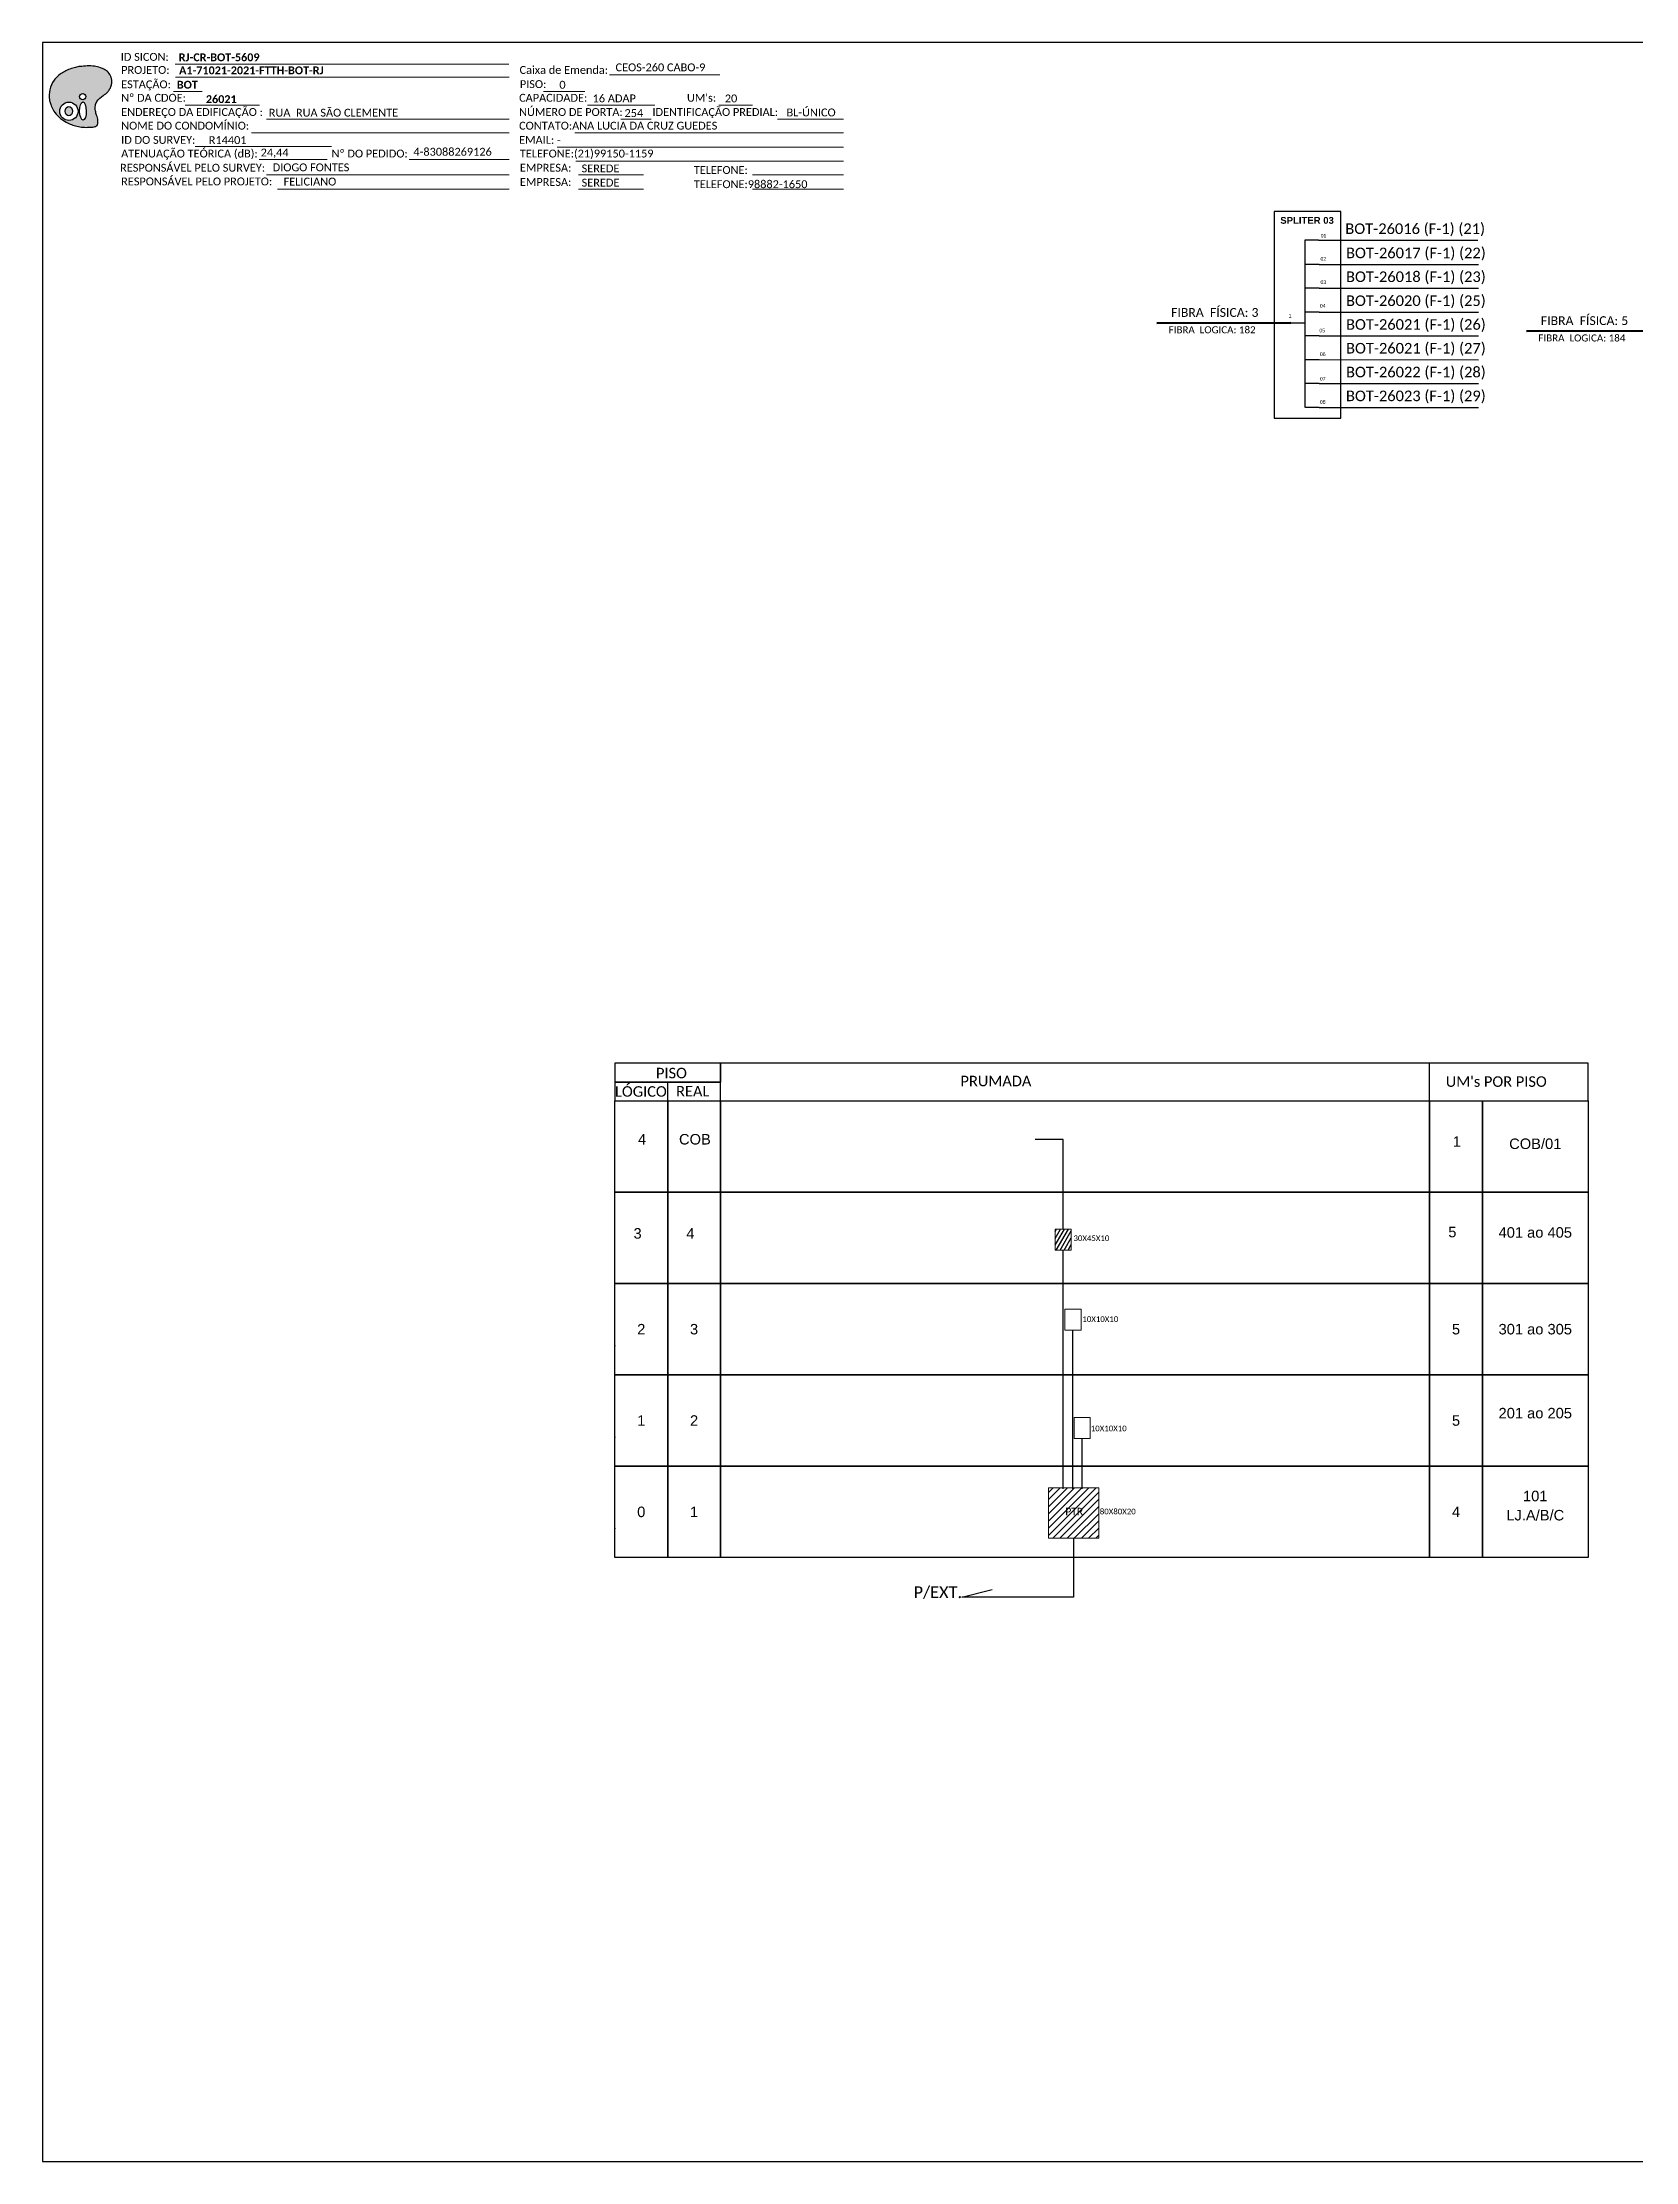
# Model space of a CAD drawing. Header units: metres. Extents: x -10 to 1772, y -3 to 591.
# Drawn here: x 931 to 1378, y -3 to 591 of the extents above; entities that cross this region are included whole.
import ezdxf
from ezdxf.enums import TextEntityAlignment as Align

# ---------------------------------------------------------------- set-up
doc = ezdxf.new("R2010")
doc.units = ezdxf.units.M
doc.styles.add('ARIAL', font='arial.ttf')
doc.styles.get("Standard").update_dxf_attribs({"font": 'arial.ttf'})
doc.styles.add('WMF-Calibri0', font='calibri.ttf')
doc.styles.add('WMF-Calibri1', font='calibrib.ttf')

# ---------------------------------------------------------------- blocks, each defined once
blk = doc.blocks.new('OI')
h = blk.add_hatch(color=40)
edge = h.paths.add_edge_path()
edge.add_spline(control_points=[(4.35, -0.67), (3.92, -0.99), (3.26, -1.5), (2.81, -2.59), (2.9, -3.5), (3.06, -4.27), (3.31, -4.85), (3.37, -5.39), (3.4, -5.88), (3.2, -6.4), (2.54, -6.61), (1.65, -6.63), (0.55, -6.67), (-0.56, -6.42), (-1.61, -6.14), (-2.77, -5.61), (-3.92, -4.77), (-4.89, -3.7), (-5.34, -2.65), (-5.6, -1.94), (-5.85, -0.96), (-5.71, 0.47), (-5.1, 2.02), (-4.14, 3.02), (-3.3, 3.61), (-2.37, 4.16), (-1.36, 4.44), (-0.56, 4.7), (0.79, 4.85), (2.24, 4.97), (3.79, 4.57), (4.67, 4.21), (5.44, 3.65), (5.76, 2.99), (6.03, 2.21), (6.01, 1.46), (5.72, 0.64), (5.31, 0.08), (4.88, -0.38), (4.51, -0.55), (4.35, -0.67)], knot_values=[0, 0, 0, 0, 1.60434, 2.417191, 3.427595, 4.282808, 4.776746, 5.304182, 5.888771, 6.258406, 6.858137, 7.79129, 8.986195, 10.124242, 11.187857, 12.242908, 13.953784, 15.414161, 16.515391, 17.349188, 17.675853, 19.552021, 21.515531, 22.568638, 23.63245, 24.621084, 25.782718, 26.745347, 27.142653, 29.870543, 31.004649, 31.921532, 32.709589, 33.801391, 34.042471, 35.192333, 35.971461, 36.628871, 37.254359, 37.836911, 37.836911, 37.836911, 37.836911], degree=3, periodic=0)
h.paths.add_polyline_path([(1.13, -0.87, -1), (-0.04, -0.87, -1)], flags=16)
edge = h.paths.add_edge_path(flags=16)
edge.add_ellipse((0.56, -3.59), major_axis=(-0.02, 1.71), ratio=0.361305, start_angle=0, end_angle=360)
h.paths.add_polyline_path([(-0.36, -3.62, -1), (-3.8, -3.62, -1)], flags=16)
edge = h.paths.add_edge_path(flags=0)
edge.add_ellipse((-2.08, -3.62), major_axis=(0, 0.885), ratio=0.758294, start_angle=0, end_angle=360)
at = {"color": 40}
for centre, radius in [((-2.08, -3.62), 1.72), ((0.54, -0.87), 0.587)]:
    blk.add_circle(centre, radius, dxfattribs=at)
blk.add_ellipse((-2.08, -3.62), major_axis=(0, 0.885), ratio=0.758294, start_param=-3.141592653589792, end_param=3.141592653589792, dxfattribs=at)
blk.add_ellipse((0.56, -3.59), major_axis=(-0.02, 1.71), ratio=0.361305, dxfattribs=at)
at = {"color": 40, "start_tangent": (-0.800898, -0.598801), "end_tangent": (-0.800898, -0.598801)}
blk.add_spline([(4.35, -0.67), (3.2, -1.78), (2.9, -2.54), (2.92, -3.55), (3.12, -4.38), (3.28, -4.85), (3.37, -5.37), (3.35, -5.95), (3.2, -6.29), (2.66, -6.55), (1.73, -6.63), (0.54, -6.62), (-0.58, -6.41), (-1.6, -6.11), (-2.56, -5.67), (-3.95, -4.67), (-4.89, -3.56), (-5.37, -2.56), (-5.64, -1.78), (-5.72, -1.46), (-5.63, 0.42), (-4.84, 2.22), (-4.13, 2.99), (-3.27, 3.62), (-2.4, 4.09), (-1.3, 4.47), (-0.37, 4.72), (0.02, 4.77), (2.75, 4.8), (3.85, 4.53), (4.69, 4.16), (5.31, 3.68), (5.85, 2.73), (5.93, 2.5), (5.94, 1.35), (5.67, 0.62), (5.29, 0.08), (4.84, -0.36), (4.35, -0.67)], degree=3, dxfattribs=at)

msp = doc.modelspace()

# ---------------------------------------------------------------- hatches: boundary and pattern name
h = msp.add_hatch()
h.set_pattern_fill('ANSI31', color=1, scale=0.3, angle=15, style=0)
h.set_pattern_definition([(60, (749.1199, -383.6816), (-0.8248892, 0.47625), [])])
h.paths.add_polyline_path([(1215.14, 258.47), (1215.14, 252.58), (1219.66, 252.58), (1219.66, 258.47)])
h = msp.add_hatch()
h.set_pattern_fill('ANSI31', color=1, scale=0.448056, style=0)
h.set_pattern_definition([(45, (316.0032, 23.7727), (-1.0059144, 1.0059144), [])])
h.paths.add_polyline_path([(1227.4, 171.83), (1227.4, 185.99), (1213.24, 185.99), (1213.24, 171.83)])
h.paths.add_polyline_path([(1217.48, 177.77), (1223.58, 177.77), (1223.58, 180.88), (1217.48, 180.88)], flags=24)

# ---------------------------------------------------------------- linework, layer by layer
at = {"color": 7, "linetype": 'Continuous'}
for p, q in [((1285.14, 535.68), (1285.14, 488.78)), ((1288.94, 535.68), (1285.14, 535.68)), ((1289.13, 528.89), (1285.34, 528.89)), ((1289.13, 522.21), (1285.34, 522.21)), ((1281.2, 512.54), (1285.13, 512.54)), ((1289.13, 515.49), (1285.34, 515.49)), ((1289.13, 508.83), (1285.34, 508.83)), ((1289.13, 502.17), (1285.34, 502.17)), ((1289.13, 495.49), (1285.34, 495.49)), ((1289.13, 488.82), (1285.34, 488.82))]:
    msp.add_line(p, q, dxfattribs=at)
at = {"color": 10, "linetype": 'Continuous'}
for p, q in [((1288.94, 535.68), (1333.62, 535.67)), ((1289.13, 528.89), (1333.82, 528.88)), ((1289.13, 522.22), (1333.82, 522.21)), ((1289.13, 515.5), (1333.82, 515.49)), ((1289.13, 508.85), (1333.82, 508.83)), ((1289.13, 502.19), (1333.82, 502.17)), ((1289.13, 495.5), (1333.82, 495.49)), ((1289.13, 488.82), (1333.81, 488.81))]:
    msp.add_line(p, q, dxfattribs=at)
at = {"color": 1, "linetype": 'Continuous', "lineweight": 60}
for p, q in [((1281.2, 512.54), (1243.63, 512.42)), ((1384.86, 510.26), (1347.3, 510.14))]:
    msp.add_line(p, q, dxfattribs=at)
at = {"color": 7}
for points in [[(931.2, -2.89), (1772.2, -2.89), (1772.2, 591.11), (931.2, 591.11)], [(1276.54, 485.77), (1295.2, 485.77), (1295.2, 543.72), (1276.54, 543.72)]]:
    msp.add_lwpolyline(points, close=True, dxfattribs=at)
at = {"lineweight": 0}
for points in [[(968.45, 585.03), (1061.95, 585.03)], [(967.92, 577.34), (975.98, 577.34)], [(968.55, 581.37), (1062.06, 581.37)], [(1071.66, 577.39), (1083.33, 577.39)], [(1090.17, 581.98), (1121.1, 581.98)], [(1084.02, 573.56), (1102.96, 573.56)], [(989.85, 565.74), (1062.06, 565.74)], [(994.05, 569.57), (1062.06, 569.57)], [(1080.47, 565.74), (1155.83, 565.74)], [(974.05, 561.97), (1012.26, 561.97)], [(1075.5, 561.76), (1155.83, 561.76)], [(1080.78, 557.78), (1155.83, 557.78)]]:
    msp.add_lwpolyline(points, dxfattribs=at)
at = {"color": 7, "lineweight": 0}
for points in [[(971.2, 573.56), (992.08, 573.56)], [(1120.87, 573.56), (1130.31, 573.56)], [(1093.36, 569.57), (1101.9, 569.57)], [(1137.29, 569.57), (1155.79, 569.57)], [(991.94, 558.32), (1011.03, 558.32)], [(994.05, 553.95), (1062.06, 553.95)], [(1034.07, 558.32), (1062.09, 558.32)], [(1081.52, 553.95), (1099.74, 553.95)], [(1130.27, 553.95), (1155.83, 553.95)], [(997.11, 549.96), (1062.06, 549.96)], [(1081.52, 549.96), (1099.74, 549.96)], [(1130.27, 549.96), (1155.83, 549.96)]]:
    msp.add_lwpolyline(points, dxfattribs=at)
for points in [[(1091.7, 299.71), (1121.33, 299.71), (1121.33, 304.98), (1091.7, 304.98)], [(1091.7, 294.45), (1121.33, 294.45), (1121.33, 299.71), (1091.7, 299.71)], [(1091.7, 294.45), (1106.52, 294.45), (1106.52, 268.85), (1091.7, 268.85)], [(1106.52, 294.45), (1121.33, 294.45), (1121.33, 268.85), (1106.52, 268.85)], [(1121.33, 294.45), (1320.13, 294.45), (1320.13, 268.85), (1121.33, 268.85)], [(1320.13, 294.45), (1334.95, 294.45), (1334.95, 268.85), (1320.13, 268.85)], [(1334.95, 294.45), (1364.58, 294.45), (1364.58, 268.85), (1334.95, 268.85)], [(1091.7, 268.85), (1106.52, 268.85), (1106.52, 243.24), (1091.7, 243.24)], [(1106.52, 268.85), (1121.33, 268.85), (1121.33, 243.24), (1106.52, 243.24)], [(1121.33, 268.85), (1320.13, 268.85), (1320.13, 243.24), (1121.33, 243.24)], [(1320.13, 268.85), (1334.95, 268.85), (1334.95, 243.24), (1320.13, 243.24)], [(1334.95, 268.85), (1364.58, 268.85), (1364.58, 243.24), (1334.95, 243.24)], [(1091.7, 243.24), (1106.52, 243.24), (1106.52, 217.64), (1091.7, 217.64)], [(1106.52, 243.24), (1121.33, 243.24), (1121.33, 217.64), (1106.52, 217.64)], [(1121.33, 243.24), (1320.13, 243.24), (1320.13, 217.64), (1121.33, 217.64)], [(1320.13, 243.24), (1334.95, 243.24), (1334.95, 217.64), (1320.13, 217.64)], [(1334.95, 243.24), (1364.58, 243.24), (1364.58, 217.64), (1334.95, 217.64)], [(1091.7, 217.64), (1106.52, 217.64), (1106.52, 192.04), (1091.7, 192.04)], [(1106.52, 217.64), (1121.33, 217.64), (1121.33, 192.04), (1106.52, 192.04)], [(1121.33, 217.64), (1320.13, 217.64), (1320.13, 192.04), (1121.33, 192.04)], [(1320.13, 217.64), (1334.95, 217.64), (1334.95, 192.04), (1320.13, 192.04)], [(1334.95, 217.64), (1364.58, 217.64), (1364.58, 192.04), (1334.95, 192.04)], [(1091.7, 192.04), (1106.52, 192.04), (1106.52, 166.43), (1091.7, 166.43)], [(1106.52, 192.04), (1121.33, 192.04), (1121.33, 166.43), (1106.52, 166.43)], [(1121.33, 192.04), (1320.13, 192.04), (1320.13, 166.43), (1121.33, 166.43)], [(1320.13, 192.04), (1334.95, 192.04), (1334.95, 166.43), (1320.13, 166.43)], [(1334.95, 192.04), (1364.58, 192.04), (1364.58, 166.43), (1334.95, 166.43)]]:
    msp.add_lwpolyline(points, close=True)
for points in [[(1121.33, 294.45), (1364.62, 294.45), (1364.62, 304.98), (1121.33, 304.98), (1121.33, 304.98), (1121.33, 299.71)], [(1320.13, 294.45), (1320.13, 304.98)], [(1106.52, 294.45), (1106.52, 299.71)]]:
    msp.add_lwpolyline(points)
at = {"color": 3}
for points in [[(1217.4, 258.47), (1217.4, 283.62), (1209.53, 283.62)], [(1217.4, 185.71), (1217.4, 252.58)], [(1220.14, 185.71), (1220.14, 230.16)], [(1222.73, 185.71), (1222.73, 199.81)], [(1220.32, 171.83), (1220.32, 155.34), (1188.95, 155.34), (1197.47, 157.49)]]:
    msp.add_lwpolyline(points, dxfattribs=at)
at = {"color": 1, "lineweight": 0}
for points in [[(1215.14, 258.47), (1219.66, 258.47), (1219.66, 252.58), (1215.14, 252.58)], [(1213.24, 185.99), (1227.4, 185.99), (1227.4, 171.83), (1213.24, 171.83)]]:
    msp.add_lwpolyline(points, close=True, dxfattribs=at)
at = {"color": 0, "lineweight": 0}
for points in [[(1217.87, 236.05), (1222.4, 236.05), (1222.4, 230.16), (1217.87, 230.16)], [(1220.47, 205.7), (1225, 205.7), (1225, 199.81), (1220.47, 199.81)]]:
    msp.add_lwpolyline(points, close=True, dxfattribs=at)
for p in [(1091.7, 225.8), (1091.7, 200.19), (1091.7, 174.59)]:
    msp.add_point(p)

# ---------------------------------------------------------------- block references
at = {"color": 7, "xscale": 1.49406021558643, "yscale": 1.494060215586408, "zscale": 1.494060215586409, "rotation": 0.1532896023948971}
msp.add_blockref('OI', (941.72, 577.22), dxfattribs=at)

# ---------------------------------------------------------------- texts
at = {"lineweight": 0, "style": 'WMF-Calibri0'}
for s, height, p in [('ID SICON:', 2.206, (953.18, 585.95)), ('PROJETO:', 2.206, (953.29, 582.29)), ('Caixa de Emenda:', 2.2064, (1064.99, 582.29)), ('ESTAÇÃO:', 2.206, (953.29, 578.26)), ('CAPACIDADE:', 2.2064, (1064.86, 574.48)), ('PISO:', 2.206, (1065.08, 578.31)), ('ENDEREÇO DA EDIFICAÇÃO :', 2.2064, (953.29, 570.49)), ('NOME DO CONDOMÍNIO: ', 2.2064, (953.29, 566.66)), ('ID DO SURVEY:', 2.2064, (953.29, 562.68)), ('R14401', 2.206, (977.86, 562.62)), ('CONTATO:ANA LUCIA DA CRUZ GUEDES', 2.2064, (1064.86, 566.66)), ('EMAIL: -', 2.206, (1064.86, 562.68)), ('ATENUAÇÃO TEÓRICA (dB):', 2.2064, (953.29, 558.85)), ('24,44', 2.206, (992.4, 559.14)), ('TELEFONE:(21)99150-1159', 2.2064, (1065.08, 558.85))]:
    msp.add_text(s, height=height, dxfattribs=at).set_placement(p)
for s, height, style, p in [('RJ-CR-BOT-5609 ', 2.2064, 'WMF-Calibri1', (969.42, 585.83)), ('A1-71021-2021-FTTH-BOT-RJ', 2.2064, 'WMF-Calibri1', (969.53, 582.17)), ('CEOS-260 CABO-9', 2.2064, 'WMF-Calibri0', (1091.89, 583.01)), ('BOT', 2.206, 'WMF-Calibri1', (968.9, 578.14)), ('0', 2.21, 'WMF-Calibri0', (1076.15, 578.13)), ('16 ADAP', 2.206, 'WMF-Calibri0', (1085.47, 574.32)), ('RUA  RUA SÃO CLEMENTE', 2.2064, 'WMF-Calibri0', (994.68, 570.3)), ('     PISO', 2.944, 'WMF-Calibri0', (1098.05, 300.75)), ('  LÓGICO', 2.944, 'WMF-Calibri0', (1089.68, 295.59)), ('    REAL', 2.944, 'WMF-Calibri0', (1104.73, 295.66)), ('PRUMADA', 2.944, 'WMF-Calibri0', (1188.62, 298.52)), ("UM's POR PISO", 2.9444, 'WMF-Calibri0', (1324.65, 298.37)), ('30X45X10', 1.583, 'WMF-Calibri0', (1220.28, 255.14)), ('10X10X10', 1.583, 'WMF-Calibri0', (1222.78, 232.46)), ('10X10X10', 1.583, 'WMF-Calibri0', (1225.14, 201.83)), ('PTR', 2.076, 'WMF-Calibri0', (1218, 178.3)), ('80X80X20', 1.583, 'WMF-Calibri0', (1227.67, 178.54)), ('P/EXT.', 3.293, 'WMF-Calibri0', (1175.46, 155.07))]:
    msp.add_text(s, height=height, dxfattribs=dict(style=style)).set_placement(p)
at = {"color": 7, "lineweight": 0, "style": 'WMF-Calibri0'}
for s, height, p in [('Nº DA CDOE:', 2.2064, (953.29, 574.48)), ("UM's:", 2.206, (1111.93, 574.48)), ('NÚMERO DE PORTA:', 2.2064, (1064.86, 570.49)), ('IDENTIFICAÇÃO PREDIAL:', 2.2064, (1102.24, 570.49)), ('Nº DO PEDIDO:', 2.2064, (1012.27, 558.85)), ('RESPONSÁVEL PELO SURVEY:', 2.2064, (952.99, 554.87)), ('RESPONSÁVEL PELO PROJETO:', 2.2064, (953.29, 551.03)), ('DIOGO FONTES', 2.2064, (995.77, 554.98)), ('FELICIANO', 2.206, (998.84, 551)), ('EMPRESA:', 2.206, (1065.08, 554.87)), ('EMPRESA:', 2.206, (1065.08, 550.88)), ('TELEFONE:', 2.206, (1113.82, 554.24)), ('TELEFONE:98882-1650', 2.2064, (1113.82, 550.26))]:
    msp.add_text(s, height=height, dxfattribs=at).set_placement(p)
at = {"color": 7, "style": 'WMF-Calibri1'}
msp.add_text('26021', height=2.206, dxfattribs=at).set_placement((981.36, 574.1), align=Align.CENTER)
at = {"color": 7, "style": 'WMF-Calibri0'}
for s, height, p in [('20', 2.206, (1122.54, 574.3)), ('254', 2.206, (1094.41, 570.2)), ('BL-ÚNICO', 2.206, (1139.84, 570.37)), ('4-83088269126 ', 2.2064, (1035.23, 559.35)), ('SEREDE', 2.206, (1082.39, 554.68)), ('SEREDE', 2.206, (1082.39, 550.7))]:
    msp.add_text(s, height=height, dxfattribs=at).set_placement(p)
at = {"style": 'ARIAL'}
for s, height, p in [('4', 2.94, (1099.34, 283.67)), ('COB', 2.944, (1114.15, 283.67)), ('1', 2.94, (1327.77, 283.03)), ('COB/01', 2.944, (1349.76, 282.41)), ('3', 2.94, (1098.08, 257.29)), ('4', 2.94, (1112.9, 257.29)), ('5', 2.94, (1326.51, 257.67)), ('401 ao 405', 2.944, (1349.76, 257.55)), ('2', 2.94, (1099.11, 230.44)), ('3', 2.94, (1113.92, 230.44)), ('5', 2.94, (1327.54, 230.44)), ('301 ao 305', 2.944, (1349.76, 230.44)), ('201 ao 205', 2.944, (1349.76, 206.91)), ('1', 2.94, (1099.11, 204.84)), ('2', 2.94, (1113.92, 204.84)), ('5', 2.94, (1327.54, 204.84)), ('101', 2.944, (1349.76, 183.68)), ('0', 2.94, (1099.11, 179.23)), ('1', 2.94, (1113.92, 179.23)), ('4', 2.94, (1327.54, 179.23)), ('LJ.A/B/C', 2.944, (1349.76, 178.3))]:
    msp.add_text(s, height=height, dxfattribs=at).set_placement(p, align=Align.MIDDLE_CENTER)
at = {"attachment_point": 5}
for s, insert, char_height, width in [('\\C10;\\fArial|b1|i0|c0|p34;SPLITER 03', (1285.78, 541.21), 1.9173, 18.6624), ('\\C7;\\fCalibri|b0|i0|c0|p34;BOT-26016 (F-1) (21)', (1316.09, 538.57), 2.9626, 87.086), ('\\C7;\\fArial|b0|i0|;\\H1.0273588255048;01 ', (1290.39, 536.91), 1.9173, 3.845), ('\\C7;\\fArial|b0|i0|;\\H1.0273588255048;02 ', (1290.34, 530.43), 1.9173, 4.0589), ('\\C7;\\fCalibri|b0|i0|c0|p34;BOT-26017 (F-1) (22)', (1316.29, 531.78), 2.9626, 87.086), ('\\C7;\\fArial|b0|i0|;\\H1.0273588255048;03 ', (1290.34, 523.9), 1.9173, 3.7325), ('\\C7;\\fCalibri|b0|i0|c0|p34;BOT-26018 (F-1) (23)', (1316.29, 525.11), 2.9626, 87.086), ('\\C7;\\fCalibri|b0|i0|c0|p34;FIBRA  FÍSICA: 3', (1259.91, 515.4), 2.4688, 37.3248), ('\\C7;\\fArial|b0|i0|;\\H1.0273588255048;04 ', (1290.17, 517.27), 1.9173, 4.0589), ('\\C7;\\fCalibri|b0|i0|c0|p34;BOT-26020 (F-1) (25)', (1316.29, 518.39), 2.9626, 87.086), ('\\C7;\\fCalibri|b0|i0|c0|p34;FIBRA  LOGICA: 182', (1259.16, 510.55), 1.9752, 37.3248), ('\\C7;\\fArial|b0|i0|;\\H1.0273588255048;1', (1281.02, 514.51), 1.9173, 1.8991), ('\\C7;\\fArial|b0|i0|;\\H1.0273588255048;05 ', (1290.03, 510.34), 1.9173, 4.992), ('\\C1;\\fCalibri|b0|i0|c0|p34;BOT-26021 (F-1) (26)', (1316.29, 511.73), 2.9626, 87.086), ('\\C7;\\fCalibri|b0|i0|c0|p34;FIBRA  FÍSICA: 5', (1363.57, 513.11), 2.4688, 37.3248), ('\\C1;\\fCalibri|b0|i0|c0|p34;BOT-26021 (F-1) (27)', (1316.29, 505.07), 2.9626, 87.086), ('\\C7;\\fCalibri|b0|i0|c0|p34;FIBRA  LOGICA: 184', (1362.83, 508.26), 1.9752, 37.3248), ('\\C7;\\fArial|b0|i0|;\\H1.0273588255048;06 ', (1290.17, 503.71), 1.9173, 4.0589), ('\\C7;\\fCalibri|b0|i0|c0|p34;BOT-26022 (F-1) (28)', (1316.29, 498.39), 2.9626, 87.086), ('\\C7;\\fArial|b0|i0|;\\H1.0273588255048;07 ', (1290.17, 496.84), 1.9173, 4.0589), ('\\C7;\\fCalibri|b0|i0|c0|p34;BOT-26023 (F-1) (29)', (1316.28, 491.71), 2.9626, 87.086), ('\\C7;\\fArial|b0|i0|;\\H1.0273588255048;08 ', (1290.17, 490.31), 1.9173, 4.0589)]:
    msp.add_mtext(s, dxfattribs=dict(at, insert=insert, char_height=char_height, width=width))

doc.saveas('drawing.dxf')
